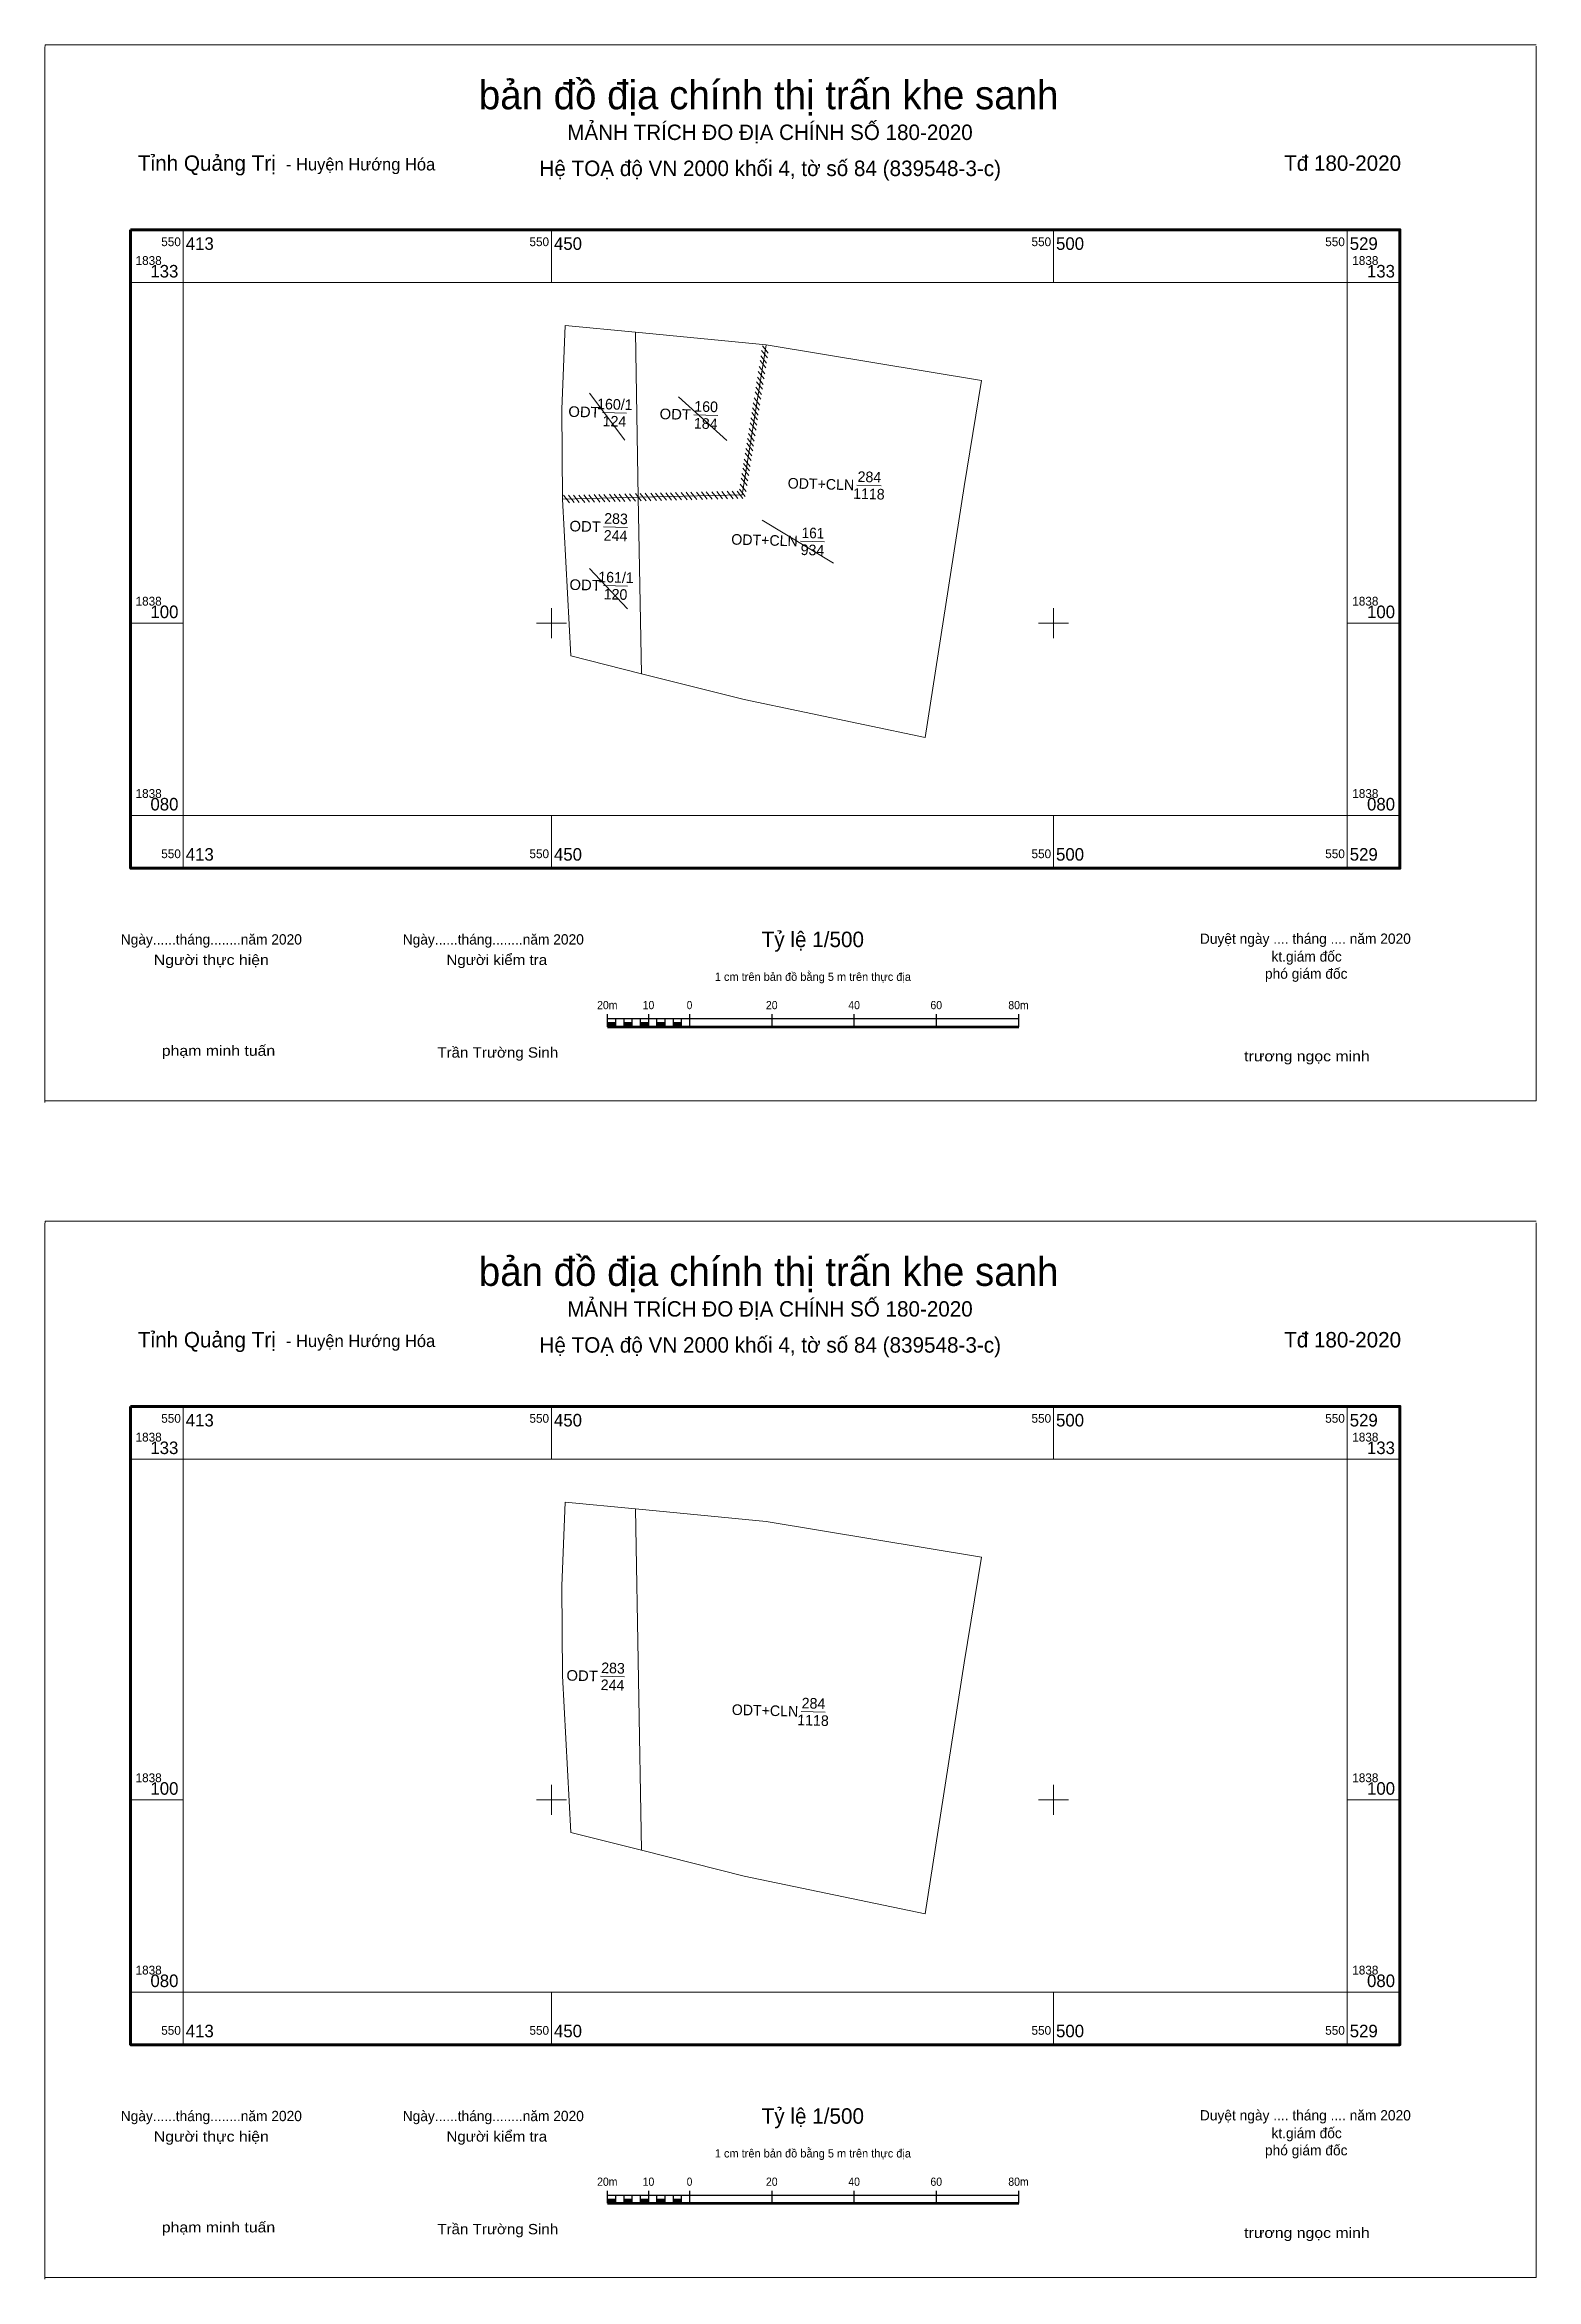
# Model space of a CAD drawing. Header units: metres. Extents: x 550400 to 550548, y 1838052 to 1838275.
import ezdxf
from ezdxf.enums import TextEntityAlignment as Align

# ---------------------------------------------------------------- set-up
doc = ezdxf.new("R2010")
doc.units = ezdxf.units.M
doc.header["$LTSCALE"] = 0.42
for name, color, linetype, lineweight in [('10', 7, 'Continuous', 13), ('13', 7, 'Continuous', 13), ('2', 7, 'Continuous', 13), ('63', 7, 'Continuous', 13)]:
    doc.layers.add(name, color=color, linetype=linetype, lineweight=lineweight)
doc.layers.add('4', color=7, linetype='Continuous')

msp = doc.modelspace()

# ---------------------------------------------------------------- hatches: boundary and pattern name
at = {"layer": '2'}
for points in [[(550455.59, 1838176.98), (550456.41, 1838176.98), (550456.41, 1838177.39), (550455.59, 1838177.39)], [(550457.23, 1838176.98), (550458.05, 1838176.98), (550458.05, 1838177.39), (550457.23, 1838177.39)], [(550458.86, 1838176.98), (550459.68, 1838176.98), (550459.68, 1838177.39), (550458.86, 1838177.39)], [(550460.5, 1838176.98), (550461.32, 1838176.98), (550461.32, 1838177.39), (550460.5, 1838177.39)], [(550462.14, 1838176.98), (550462.96, 1838176.98), (550462.96, 1838177.39), (550462.14, 1838177.39)], [(550455.59, 1838059.82), (550456.41, 1838059.82), (550456.41, 1838060.23), (550455.59, 1838060.23)], [(550457.23, 1838059.82), (550458.05, 1838059.82), (550458.05, 1838060.23), (550457.23, 1838060.23)], [(550458.86, 1838059.82), (550459.68, 1838059.82), (550459.68, 1838060.23), (550458.86, 1838060.23)], [(550460.5, 1838059.82), (550461.32, 1838059.82), (550461.32, 1838060.23), (550460.5, 1838060.23)], [(550462.14, 1838059.82), (550462.96, 1838059.82), (550462.96, 1838060.23), (550462.14, 1838060.23)]]:
    msp.add_hatch(color=256, dxfattribs=at).paths.add_polyline_path(points)

# ---------------------------------------------------------------- linework, layer by layer
at = {"layer": '10'}
msp.add_line((550458.36, 1838128.96), (550458.97, 1838094.97), dxfattribs=at)
for points in [[(550458.36, 1838128.96), (550451.35, 1838129.63), (550451.04, 1838121.3), (550451.11, 1838112.35), (550451.94, 1838096.75), (550458.97, 1838094.97)], [(550458.36, 1838128.96), (550471.37, 1838127.71), (550492.83, 1838124.15), (550491.11, 1838113.62), (550487.21, 1838088.63), (550469.19, 1838092.39), (550458.97, 1838094.97)]]:
    msp.add_lwpolyline(points, dxfattribs=at)
at = {"layer": '13'}
for p, q in [((550454.89, 1838112.3), (550457.28, 1838112.24)), ((550474.86, 1838108.79), (550477.25, 1838108.73))]:
    msp.add_line(p, q, dxfattribs=at)
at = {"layer": '2'}
for p, q in [((550399.58, 1838274.76), (550548.08, 1838274.76)), ((550413.33, 1838251.08), (550413.33, 1838256.33)), ((550450, 1838251.08), (550450, 1838256.33)), ((550500, 1838251.08), (550500, 1838256.33)), ((550529.25, 1838251.08), (550529.25, 1838256.33)), ((550413.33, 1838251.08), (550408.09, 1838251.08)), ((550529.25, 1838251.08), (550534.5, 1838251.08)), ((550451.35, 1838246.79), (550458.36, 1838246.12)), ((550458.36, 1838246.12), (550471.37, 1838244.87)), ((550458.36, 1838246.12), (550458.65, 1838229.7)), ((550470.93, 1838244.31), (550471.52, 1838243.57)), ((550471.01, 1838244.77), (550471.59, 1838244.04)), ((550471.37, 1838244.87), (550492.83, 1838241.31)), ((550470.6, 1838242.21), (550471.18, 1838241.48)), ((550470.68, 1838242.72), (550471.26, 1838241.99)), ((550470.77, 1838243.31), (550471.36, 1838242.57)), ((550470.85, 1838243.79), (550471.43, 1838243.05)), ((550453.78, 1838240.06), (550457.29, 1838235.38)), ((550462.64, 1838239.69), (550467.45, 1838235.34)), ((550470.27, 1838240.19), (550470.86, 1838239.46)), ((550470.35, 1838240.67), (550470.93, 1838239.94)), ((550470.43, 1838241.19), (550471.02, 1838240.46)), ((550470.51, 1838241.66), (550471.09, 1838240.92)), ((550455.09, 1838238.14), (550457.48, 1838238.08)), ((550464.17, 1838237.91), (550466.56, 1838237.85)), ((550469.86, 1838237.6), (550470.44, 1838236.87)), ((550469.94, 1838238.12), (550470.53, 1838237.39)), ((550470.02, 1838238.59), (550470.6, 1838237.86)), ((550470.1, 1838239.1), (550470.68, 1838238.36)), ((550470.18, 1838239.61), (550470.76, 1838238.87)), ((550469.53, 1838235.54), (550470.11, 1838234.8)), ((550469.61, 1838236.03), (550470.19, 1838235.29)), ((550469.69, 1838236.54), (550470.27, 1838235.81)), ((550469.78, 1838237.12), (550470.37, 1838236.39)), ((550469.13, 1838233.06), (550469.71, 1838232.33)), ((550469.2, 1838233.49), (550469.78, 1838232.75)), ((550469.29, 1838234.07), (550469.88, 1838233.34)), ((550469.37, 1838234.55), (550469.95, 1838233.81)), ((550469.45, 1838235.07), (550470.04, 1838234.33)), ((550468.8, 1838231.01), (550469.39, 1838230.28)), ((550468.9, 1838231.59), (550469.48, 1838230.86)), ((550468.97, 1838232.07), (550469.56, 1838231.34)), ((550469.06, 1838232.59), (550469.64, 1838231.86)), ((550480.42, 1838230.91), (550482.82, 1838230.85)), ((550451.11, 1838229.51), (550458.65, 1838229.69)), ((550451.21, 1838229.89), (550451.79, 1838229.15)), ((550451.69, 1838229.9), (550452.27, 1838229.16)), ((550452.18, 1838229.91), (550452.77, 1838229.17)), ((550452.74, 1838229.92), (550453.32, 1838229.19)), ((550452.74, 1838229.92), (550453.32, 1838229.19)), ((550453.22, 1838229.93), (550453.8, 1838229.2)), ((550453.22, 1838229.93), (550453.8, 1838229.2)), ((550453.71, 1838229.95), (550454.3, 1838229.21)), ((550453.71, 1838229.95), (550454.3, 1838229.21)), ((550454.24, 1838229.96), (550454.82, 1838229.22)), ((550454.72, 1838229.97), (550455.3, 1838229.23)), ((550455.21, 1838229.98), (550455.8, 1838229.25)), ((550455.77, 1838229.99), (550456.35, 1838229.26)), ((550455.77, 1838229.99), (550456.35, 1838229.26)), ((550456.25, 1838230.01), (550456.83, 1838229.27)), ((550456.25, 1838230.01), (550456.83, 1838229.27)), ((550456.74, 1838230.02), (550457.32, 1838229.28)), ((550456.74, 1838230.02), (550457.32, 1838229.28)), ((550456.74, 1838230.02), (550457.32, 1838229.28)), ((550457.3, 1838230.03), (550457.88, 1838229.3)), ((550457.3, 1838230.03), (550457.88, 1838229.3)), ((550457.78, 1838230.04), (550458.36, 1838229.31)), ((550457.78, 1838230.04), (550458.36, 1838229.31)), ((550458.36, 1838230.07), (550458.94, 1838229.33)), ((550458.65, 1838229.69), (550458.65, 1838229.7)), ((550458.65, 1838229.69), (550458.97, 1838212.13)), ((550458.84, 1838230.08), (550459.42, 1838229.34)), ((550459.33, 1838230.09), (550459.91, 1838229.35)), ((550459.89, 1838230.1), (550460.47, 1838229.37)), ((550459.89, 1838230.1), (550460.47, 1838229.37)), ((550460.37, 1838230.11), (550460.95, 1838229.38)), ((550460.37, 1838230.11), (550460.95, 1838229.38)), ((550460.86, 1838230.13), (550461.44, 1838229.39)), ((550460.86, 1838230.13), (550461.44, 1838229.39)), ((550461.39, 1838230.14), (550461.97, 1838229.4)), ((550461.87, 1838230.15), (550462.45, 1838229.42)), ((550462.36, 1838230.16), (550462.94, 1838229.43)), ((550462.92, 1838230.18), (550463.5, 1838229.44)), ((550462.92, 1838230.18), (550463.5, 1838229.44)), ((550463.4, 1838230.19), (550463.98, 1838229.45)), ((550463.4, 1838230.19), (550463.98, 1838229.45)), ((550463.89, 1838230.2), (550464.47, 1838229.46)), ((550463.89, 1838230.2), (550464.47, 1838229.46)), ((550463.89, 1838230.2), (550464.47, 1838229.46)), ((550464.45, 1838230.21), (550465.03, 1838229.48)), ((550464.45, 1838230.21), (550465.03, 1838229.48)), ((550464.93, 1838230.22), (550465.51, 1838229.49)), ((550464.93, 1838230.22), (550465.51, 1838229.49)), ((550465.42, 1838230.24), (550466, 1838229.5)), ((550465.42, 1838230.24), (550466, 1838229.5)), ((550465.42, 1838230.24), (550466, 1838229.5)), ((550465.42, 1838230.23), (550466, 1838229.5)), ((550465.42, 1838230.23), (550466, 1838229.5)), ((550465.8, 1838229.87), (550465.8, 1838229.88)), ((550465.97, 1838230.25), (550466.56, 1838229.51)), ((550465.97, 1838230.25), (550466.56, 1838229.51)), ((550466.46, 1838230.26), (550467.04, 1838229.53)), ((550466.46, 1838230.26), (550467.04, 1838229.53)), ((550466.95, 1838230.27), (550467.53, 1838229.54)), ((550466.95, 1838230.27), (550467.53, 1838229.54)), ((550466.95, 1838230.27), (550467.53, 1838229.54)), ((550466.95, 1838230.27), (550467.53, 1838229.54)), ((550466.95, 1838230.27), (550467.53, 1838229.54)), ((550467.33, 1838229.91), (550467.33, 1838229.92)), ((550467.5, 1838230.29), (550468.09, 1838229.55)), ((550467.5, 1838230.29), (550468.09, 1838229.55)), ((550467.98, 1838230.3), (550468.57, 1838229.56)), ((550467.98, 1838230.3), (550468.57, 1838229.56)), ((550468.48, 1838230.31), (550469.06, 1838229.57)), ((550468.48, 1838230.31), (550469.06, 1838229.57)), ((550468.72, 1838230.5), (550469.3, 1838229.76)), ((550455.19, 1838226.75), (550457.58, 1838226.68)), ((550470.98, 1838227.43), (550478.08, 1838223.13)), ((550474.81, 1838225.32), (550477.2, 1838225.26)), ((550453.78, 1838222.6), (550457.57, 1838218.57)), ((550455.19, 1838220.91), (550457.58, 1838220.85)), ((550450, 1838215.66), (550450, 1838218.66)), ((550500, 1838215.66), (550500, 1838218.66)), ((550413.33, 1838217.16), (550408.09, 1838217.16)), ((550448.5, 1838217.16), (550451.5, 1838217.16)), ((550498.5, 1838217.16), (550501.5, 1838217.16)), ((550529.25, 1838217.16), (550534.5, 1838217.16)), ((550413.33, 1838198.01), (550408.09, 1838198.01)), ((550413.33, 1838198.01), (550413.33, 1838192.76)), ((550450, 1838198.01), (550450, 1838192.76)), ((550500, 1838198.01), (550500, 1838192.76)), ((550529.25, 1838198.01), (550529.25, 1838192.76)), ((550529.25, 1838198.01), (550534.5, 1838198.01)), ((550399.58, 1838157.6), (550548.08, 1838157.6))]:
    msp.add_line(p, q, dxfattribs=at)
at = {"layer": '2', "lineweight": 25}
for p, q in [((550455.59, 1838176.98), (550455.59, 1838178.21)), ((550455.59, 1838177.8), (550496.54, 1838177.8)), ((550456.41, 1838176.98), (550456.41, 1838177.8)), ((550457.23, 1838176.98), (550457.23, 1838177.8)), ((550458.05, 1838176.98), (550458.05, 1838177.8)), ((550458.86, 1838176.98), (550458.86, 1838177.8)), ((550459.68, 1838176.98), (550459.68, 1838178.21)), ((550460.5, 1838176.98), (550460.5, 1838177.8)), ((550461.32, 1838176.98), (550461.32, 1838177.8)), ((550462.14, 1838176.98), (550462.14, 1838177.8)), ((550462.96, 1838176.98), (550462.96, 1838177.8)), ((550463.78, 1838176.98), (550463.78, 1838178.21)), ((550471.97, 1838176.98), (550471.97, 1838178.21)), ((550480.16, 1838176.98), (550480.16, 1838178.21)), ((550488.35, 1838176.98), (550488.35, 1838178.21)), ((550496.54, 1838176.98), (550496.54, 1838178.21)), ((550455.59, 1838059.82), (550455.59, 1838061.05)), ((550455.59, 1838060.64), (550496.54, 1838060.64)), ((550456.41, 1838059.82), (550456.41, 1838060.64)), ((550457.23, 1838059.82), (550457.23, 1838060.64)), ((550458.05, 1838059.82), (550458.05, 1838060.64)), ((550458.86, 1838059.82), (550458.86, 1838060.64)), ((550459.68, 1838059.82), (550459.68, 1838061.05)), ((550460.5, 1838059.82), (550460.5, 1838060.64)), ((550461.32, 1838059.82), (550461.32, 1838060.64)), ((550462.14, 1838059.82), (550462.14, 1838060.64)), ((550462.96, 1838059.82), (550462.96, 1838060.64)), ((550463.78, 1838059.82), (550463.78, 1838061.05)), ((550471.97, 1838059.82), (550471.97, 1838061.05)), ((550480.16, 1838059.82), (550480.16, 1838061.05)), ((550488.35, 1838059.82), (550488.35, 1838061.05)), ((550496.54, 1838059.82), (550496.54, 1838061.05))]:
    msp.add_line(p, q, dxfattribs=at)
at = {"layer": '2', "lineweight": 53}
for p, q in [((550455.59, 1838176.98), (550496.54, 1838176.98)), ((550455.59, 1838059.82), (550496.54, 1838059.82))]:
    msp.add_line(p, q, dxfattribs=at)
at = {"layer": '2'}
for points in [[(550399.53, 1838169.42), (550399.53, 1838274.42), (550399.58, 1838274.76)], [(550548.08, 1838274.6), (550548.08, 1838169.6), (550399.58, 1838169.6)], [(550451.11, 1838229.51), (550451.04, 1838238.46), (550451.35, 1838246.79)], [(550458.65, 1838229.7), (550468.98, 1838229.95), (550471.37, 1838244.87)], [(550458.97, 1838212.13), (550469.19, 1838209.55), (550487.21, 1838205.79), (550491.11, 1838230.78), (550492.83, 1838241.31)], [(550451.11, 1838229.51), (550451.94, 1838213.91), (550458.97, 1838212.13)], [(550399.53, 1838052.25), (550399.53, 1838157.25), (550399.58, 1838157.6)], [(550548.08, 1838157.44), (550548.08, 1838052.44), (550399.58, 1838052.44)]]:
    msp.add_lwpolyline(points, dxfattribs=at)
at = {"layer": '2', "lineweight": 70}
msp.add_lwpolyline([(550408.09, 1838256.33), (550534.5, 1838256.33), (550534.5, 1838192.76), (550408.09, 1838192.76)], close=True, dxfattribs=at)
at = {"layer": '2'}
for points in [[(550413.33, 1838251.08), (550529.25, 1838251.08), (550529.25, 1838198.01), (550413.33, 1838198.01)], [(550455.59, 1838176.98), (550456.41, 1838176.98), (550456.41, 1838177.39), (550455.59, 1838177.39)], [(550457.23, 1838176.98), (550458.05, 1838176.98), (550458.05, 1838177.39), (550457.23, 1838177.39)], [(550458.86, 1838176.98), (550459.68, 1838176.98), (550459.68, 1838177.39), (550458.86, 1838177.39)], [(550460.5, 1838176.98), (550461.32, 1838176.98), (550461.32, 1838177.39), (550460.5, 1838177.39)], [(550462.14, 1838176.98), (550462.96, 1838176.98), (550462.96, 1838177.39), (550462.14, 1838177.39)], [(550455.59, 1838059.82), (550456.41, 1838059.82), (550456.41, 1838060.23), (550455.59, 1838060.23)], [(550457.23, 1838059.82), (550458.05, 1838059.82), (550458.05, 1838060.23), (550457.23, 1838060.23)], [(550458.86, 1838059.82), (550459.68, 1838059.82), (550459.68, 1838060.23), (550458.86, 1838060.23)], [(550460.5, 1838059.82), (550461.32, 1838059.82), (550461.32, 1838060.23), (550460.5, 1838060.23)], [(550462.14, 1838059.82), (550462.96, 1838059.82), (550462.96, 1838060.23), (550462.14, 1838060.23)]]:
    msp.add_lwpolyline(points, close=True, dxfattribs=at)
at = {"layer": '63'}
for p, q in [((550413.33, 1838133.92), (550413.33, 1838139.17)), ((550450, 1838133.92), (550450, 1838139.17)), ((550500, 1838133.92), (550500, 1838139.17)), ((550529.25, 1838133.92), (550529.25, 1838139.17)), ((550413.33, 1838133.92), (550408.09, 1838133.92)), ((550529.25, 1838133.92), (550534.5, 1838133.92)), ((550413.33, 1838100), (550408.09, 1838100)), ((550448.5, 1838100), (550451.5, 1838100)), ((550450, 1838098.5), (550450, 1838101.5)), ((550498.5, 1838100), (550501.5, 1838100)), ((550500, 1838098.5), (550500, 1838101.5)), ((550529.25, 1838100), (550534.5, 1838100)), ((550413.33, 1838080.85), (550408.09, 1838080.85)), ((550413.33, 1838080.85), (550413.33, 1838075.6)), ((550450, 1838080.85), (550450, 1838075.6)), ((550500, 1838080.85), (550500, 1838075.6)), ((550529.25, 1838080.85), (550529.25, 1838075.6)), ((550529.25, 1838080.85), (550534.5, 1838080.85))]:
    msp.add_line(p, q, dxfattribs=at)
at = {"layer": '63', "lineweight": 70}
msp.add_lwpolyline([(550408.09, 1838139.17), (550534.5, 1838139.17), (550534.5, 1838075.6), (550408.09, 1838075.6)], close=True, dxfattribs=at)
at = {"layer": '63'}
msp.add_lwpolyline([(550413.33, 1838133.92), (550529.25, 1838133.92), (550529.25, 1838080.85), (550413.33, 1838080.85)], close=True, dxfattribs=at)

# ---------------------------------------------------------------- texts
at = {"layer": '13'}
for s, p in [('283', (550456.1157, 1838112.5871)), ('284', (550476.0807, 1838109.0772))]:
    msp.add_text(s, height=1.054, rotation=358.449, dxfattribs=at).set_placement(p, align=Align.CENTER)
at = {"layer": '2'}
for s, height, p in [('bản đồ địa chính thị trấn khe sanh', 2.865, (550471.625, 1838268.33)), ('MẢNH TRÍCH ĐO ĐỊA CHÍNH SỐ 180-2020', 1.535, (550471.76, 1838265.27)), ('Hệ TOẠ độ VN 2000 khối 4, tờ số 84 (839548-3-c)', 1.539, (550471.785, 1838261.68)), ('Tỷ lệ 1/500', 1.54, (550476.03, 1838184.9)), ('Duyệt ngày .... tháng .... năm 2020', 1.024, (550525.08, 1838185.23)), ('Ngày......tháng........năm 2020', 1.024, (550416.125, 1838185.16)), ('Ngày......tháng........năm 2020', 1.024, (550444.205, 1838185.16)), ('kt.giám đốc', 1.024, (550525.205, 1838183.46)), ('1 cm trên bản đồ bằng 5 m trên thực địa', 0.8188, (550476.035, 1838181.54)), ('phó giám đốc', 1.024, (550525.165, 1838181.75)), ('bản đồ địa chính thị trấn khe sanh', 2.865, (550471.625, 1838151.17)), ('MẢNH TRÍCH ĐO ĐỊA CHÍNH SỐ 180-2020', 1.535, (550471.76, 1838148.11)), ('Hệ TOẠ độ VN 2000 khối 4, tờ số 84 (839548-3-c)', 1.539, (550471.785, 1838144.52)), ('Ngày......tháng........năm 2020', 1.024, (550416.125, 1838068)), ('Ngày......tháng........năm 2020', 1.024, (550444.205, 1838068)), ('Tỷ lệ 1/500', 1.54, (550476.03, 1838067.74)), ('Duyệt ngày .... tháng .... năm 2020', 1.024, (550525.08, 1838068.07)), ('kt.giám đốc', 1.024, (550525.205, 1838066.3)), ('1 cm trên bản đồ bằng 5 m trên thực địa', 0.8188, (550476.035, 1838064.38)), ('phó giám đốc', 1.024, (550525.165, 1838064.59))]:
    msp.add_text(s, height=height, dxfattribs=at).set_placement(p, align=Align.CENTER)
for s, height, p in [('Tỉnh Quảng Trị ', 1.539, (550408.82, 1838262.2)), ('- Huyện Hướng Hóa', 1.228, (550423.56, 1838262.24)), ('413', 1.25, (550413.58, 1838254.33)), ('450', 1.25, (550450.25, 1838254.33)), ('500', 1.25, (550500.25, 1838254.33)), ('529', 1.25, (550529.5, 1838254.33)), ('1838', 0.875, (550408.58, 1838252.83)), ('1838', 0.875, (550529.75, 1838252.83)), ('1838', 0.875, (550408.58, 1838218.91)), ('1838', 0.875, (550529.75, 1838218.91)), ('1838', 0.875, (550408.58, 1838199.76)), ('1838', 0.875, (550529.75, 1838199.76)), ('413', 1.25, (550413.58, 1838193.51)), ('450', 1.25, (550450.25, 1838193.51)), ('500', 1.25, (550500.25, 1838193.51)), ('529', 1.25, (550529.5, 1838193.51)), ('Tỉnh Quảng Trị ', 1.539, (550408.82, 1838145.04)), ('- Huyện Hướng Hóa', 1.228, (550423.56, 1838145.08))]:
    msp.add_text(s, height=height, dxfattribs=at).set_placement(p)
for s, height, p in [(' Tđ 180-2020', 1.535, (550534.61, 1838262.2)), ('550', 0.875, (550413.09, 1838254.7)), ('550', 0.875, (550449.76, 1838254.7)), ('550', 0.875, (550499.76, 1838254.7)), ('550', 0.875, (550529.01, 1838254.7)), ('133', 1.25, (550412.84, 1838251.58)), ('133', 1.25, (550534, 1838251.58)), ('100', 1.25, (550412.85, 1838217.66)), ('100', 1.25, (550534.01, 1838217.66)), ('080', 1.25, (550412.85, 1838198.51)), ('080', 1.25, (550534.01, 1838198.51)), ('550', 0.875, (550413.09, 1838193.76)), ('550', 0.875, (550449.76, 1838193.76)), ('550', 0.875, (550499.76, 1838193.76)), ('550', 0.875, (550529.01, 1838193.76)), (' Tđ 180-2020', 1.535, (550534.61, 1838145.04))]:
    msp.add_text(s, height=height, dxfattribs=at).set_placement(p, align=Align.RIGHT)
at = {"layer": '2', "width": 1.05}
for p in [(550454.7915, 1838237.6257), (550463.8815, 1838237.3955), (550454.9015, 1838226.2255), (550454.9015, 1838220.3955), (550454.6015, 1838111.7855)]:
    msp.add_text('ODT', height=1.054, rotation=358.449, dxfattribs=at).set_placement(p, align=Align.RIGHT)
at = {"layer": '2'}
for s, p in [('160/1', (550456.3007, 1838238.4234)), ('124', (550456.2607, 1838236.7372)), ('184', (550465.3507, 1838236.5072)), ('160', (550465.3907, 1838238.1972)), ('284', (550481.6507, 1838231.1972)), ('1118', (550481.6007, 1838229.5061)), ('244', (550456.3707, 1838225.3472)), ('283', (550456.4157, 1838227.0371)), ('934', (550475.9807, 1838223.9172)), ('161/1', (550456.4157, 1838221.1933)), ('120', (550456.3707, 1838219.5072))]:
    msp.add_text(s, height=1.054, rotation=358.449, dxfattribs=at).set_placement(p, align=Align.CENTER)
for p in [(550480.1315, 1838230.395), (550474.5115, 1838224.8053), (550474.5615, 1838108.2753)]:
    msp.add_text('ODT+CLN', height=1.054, rotation=358.449, dxfattribs=at).set_placement(p, align=Align.RIGHT)
at = {"layer": '2', "width": 0.95}
msp.add_text('161', height=1.054, rotation=358.449, dxfattribs=at).set_placement((550476.0307, 1838225.6099), align=Align.CENTER)
at = {"layer": '2'}
for s, height, width, p in [('Người thực hiện', 1.024, 1.15, (550416.125, 1838183.12)), ('Người kiểm tra', 1.024, 1.1, (550444.555, 1838183.12)), ('20m', 0.8188, 0.95, (550455.56, 1838178.72)), ('10', 0.8188, 0.95, (550459.66, 1838178.72)), ('0', 0.8188, 0.9, (550463.75, 1838178.72)), ('20', 0.8188, 0.95, (550471.94, 1838178.72)), ('40', 0.8188, 0.95, (550480.14, 1838178.72)), ('60', 0.8188, 0.95, (550488.32, 1838178.72)), ('80m', 0.8188, 0.95, (550496.51, 1838178.72)), ('phạm minh tuấn', 1.024, 1.15, (550416.84, 1838174.08)), ('Trần Trường Sinh', 1.024, 1.1, (550444.65, 1838173.9)), ('trương ngọc minh', 1.024, 1.15, (550525.235, 1838173.53)), ('Người thực hiện', 1.024, 1.15, (550416.125, 1838065.96)), ('Người kiểm tra', 1.024, 1.1, (550444.555, 1838065.96)), ('20m', 0.8188, 0.95, (550455.56, 1838061.56)), ('10', 0.8188, 0.95, (550459.66, 1838061.56)), ('0', 0.8188, 0.9, (550463.75, 1838061.56)), ('20', 0.8188, 0.95, (550471.94, 1838061.56)), ('40', 0.8188, 0.95, (550480.14, 1838061.56)), ('60', 0.8188, 0.95, (550488.32, 1838061.56)), ('80m', 0.8188, 0.95, (550496.51, 1838061.56)), ('phạm minh tuấn', 1.024, 1.15, (550416.84, 1838056.92)), ('Trần Trường Sinh', 1.024, 1.1, (550444.65, 1838056.74)), ('trương ngọc minh', 1.024, 1.15, (550525.235, 1838056.37))]:
    msp.add_text(s, height=height, dxfattribs=dict(at, width=width)).set_placement(p, align=Align.CENTER)
at = {"layer": '4'}
for s, p in [('244', (550456.0707, 1838110.8972)), ('1118', (550476.0357, 1838107.386))]:
    msp.add_text(s, height=1.054, rotation=358.449, dxfattribs=at).set_placement(p, align=Align.CENTER)
at = {"layer": '63'}
for s, height, p in [('550', 0.875, (550413.09, 1838137.54)), ('550', 0.875, (550449.76, 1838137.54)), ('550', 0.875, (550499.76, 1838137.54)), ('550', 0.875, (550529.01, 1838137.54)), ('133', 1.25, (550412.84, 1838134.42)), ('133', 1.25, (550534, 1838134.42)), ('100', 1.25, (550412.85, 1838100.5)), ('100', 1.25, (550534.01, 1838100.5)), ('080', 1.25, (550412.85, 1838081.35)), ('080', 1.25, (550534.01, 1838081.35)), ('550', 0.875, (550413.09, 1838076.6)), ('550', 0.875, (550449.76, 1838076.6)), ('550', 0.875, (550499.76, 1838076.6)), ('550', 0.875, (550529.01, 1838076.6))]:
    msp.add_text(s, height=height, dxfattribs=at).set_placement(p, align=Align.RIGHT)
for s, height, p in [('413', 1.25, (550413.58, 1838137.17)), ('450', 1.25, (550450.25, 1838137.17)), ('500', 1.25, (550500.25, 1838137.17)), ('529', 1.25, (550529.5, 1838137.17)), ('1838', 0.875, (550408.58, 1838135.67)), ('1838', 0.875, (550529.75, 1838135.67)), ('1838', 0.875, (550408.58, 1838101.75)), ('1838', 0.875, (550529.75, 1838101.75)), ('1838', 0.875, (550408.58, 1838082.6)), ('1838', 0.875, (550529.75, 1838082.6)), ('413', 1.25, (550413.58, 1838076.35)), ('450', 1.25, (550450.25, 1838076.35)), ('500', 1.25, (550500.25, 1838076.35)), ('529', 1.25, (550529.5, 1838076.35))]:
    msp.add_text(s, height=height, dxfattribs=at).set_placement(p)

doc.saveas('drawing.dxf')
